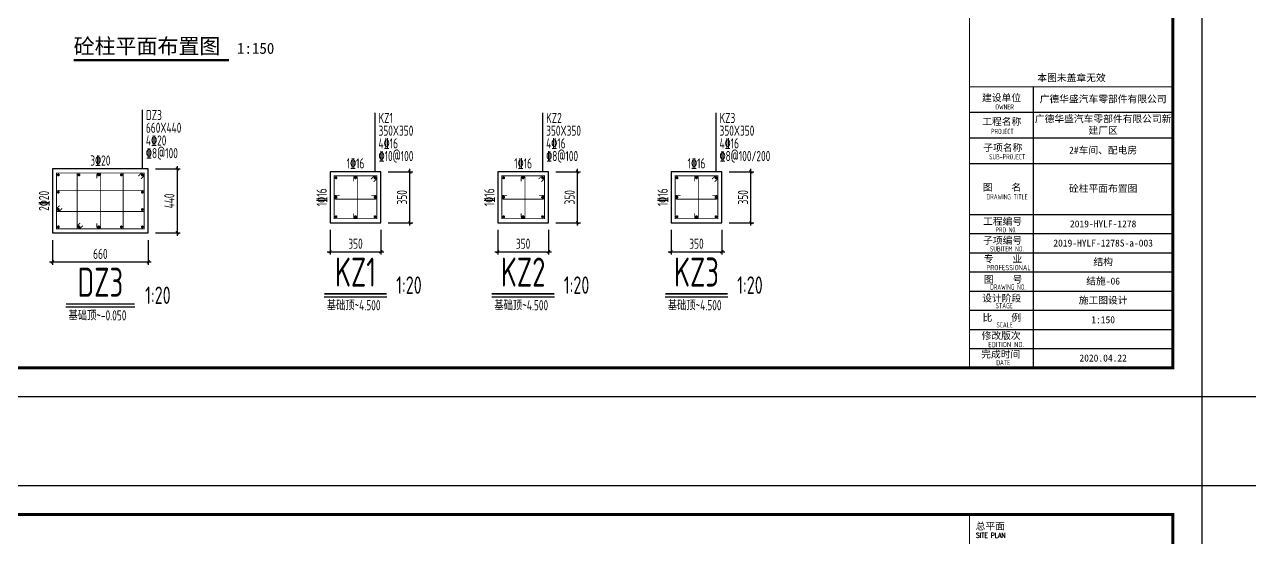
# Model space of a CAD drawing. Header units: millimetres. Extents: x 4533265 to 4958735, y 18976699 to 19555898.
# Drawn here: x 4595898 to 4659140, y 19264263 to 19290756 of the extents above; entities that cross this region are included whole.
import ezdxf
from ezdxf.enums import TextEntityAlignment as Align

# ---------------------------------------------------------------- set-up
doc = ezdxf.new("R2010")
doc.units = ezdxf.units.MM
doc.header["$LTSCALE"] = 1000
doc.header["$MEASUREMENT"] = 0
doc.layers.get('Defpoints').update_dxf_attribs({"color": 1})
for name, color, linetype in [('3T_WOOD', 21, 'Continuous'), ('COLU_DE', 7, 'Continuous'), ('COLU_DE_DIM', 3, 'Continuous'), ('COLU_DE_NUM', 7, 'Continuous'), ('COLU_DE_REIN', 1, 'Continuous'), ('COLU_DE_TEXT', 7, 'Continuous'), ('DIM_SYMB', 165, 'Continuous'), ('PUB_TEXT', 7, 'Continuous'), ('PUB_TITLE', 4, 'Continuous'), ('TK', 4, 'Continuous')]:
    doc.layers.add(name, color=color, linetype=linetype)
doc.styles.add('_TCH_DYN', font='')
doc.styles.add('ROMANS', font='romans', dxfattribs={"width": 0.65, "height": 231.275})
doc.styles.add('TSSD_Dimension', font='Tssdeng.shx', dxfattribs={"width": 0.7, "bigfont": 'hztxt.shx'})
doc.styles.add('TSSD_Label', font='tssdeng.shx', dxfattribs={"width": 0.7, "bigfont": 'hztxt.shx'})
doc.styles.add('TSSD_REIN', font='tssdeng.shx', dxfattribs={"width": 0.7, "bigfont": 'tssdchn.shx'})
doc.styles.add('图签宋体', font='', dxfattribs={"height": 300})
doc.styles.get('_TCH_DYN').set_extended_font_data('SimSun')
doc.styles.get('图签宋体').set_extended_font_data('NSimSun')
doc.dimstyles.new('TSSD_20_150', dxfattribs={"dimtxt": 525, "dimasz": 150, "dimexe": 150, "dimexo": 375, "dimgap": 150, "dimtad": 1, "dimdec": 0, "dimlfac": 0.133333, "dimzin": 0, "dimdsep": 46, "dimtxsty": 'TSSD_Dimension', "dimblk": 'ARCHTICK', "dimblk1": 'ARCHTICK', "dimblk2": 'ARCHTICK', "dimcen": 0, "dimdle": 150, "dimclrt": 7, "dimadec": 0, "dimazin": 0, "dimtfac": 1, "dimtdec": 0, "dimtix": 1, "dimtmove": 2, "dimatfit": 3, "dimfxl": 0, "dimtolj": 1, "dimtzin": 0, "dimarcsym": 0})

# ---------------------------------------------------------------- blocks, each defined once
blk = doc.blocks.new('GeYuanFrame_65735370', base_point=(18.76, 4.34))
at = {"layer": 'TK'}
blk.add_line((43.76, 414.34), (602.76, 414.34), dxfattribs=at)
blk.add_lwpolyline([(18.76, 424.34), (612.76, 424.34), (612.76, 4.34), (18.76, 4.34), (18.76, 424.34)], dxfattribs=at)
at = {"layer": 'TK', "const_width": 1}
blk.add_lwpolyline([(602.76, 414.34), (43.76, 414.34), (43.76, 14.34), (602.76, 14.34)], close=True, dxfattribs=at)
at = {"layer": 'TK', "const_width": 0.4}
blk.add_lwpolyline([(532.76, 414.34), (532.76, 14.34)], dxfattribs=at)
at = {"layer": 'TK', "style": '图签宋体'}
blk.add_text('总平面', height=2.4, dxfattribs=at).set_placement((534.9, 409.1))
at = {"layer": 'TK', "style": 'ROMANS', "width": 0.76}
blk.add_text('SITE PLAN', height=1.697, dxfattribs=at).set_placement((535.02, 406.31))
blk = doc.blocks.new('GeYuanFrame_02527031', base_point=(18.76, 4.34))
at = {"layer": 'PUB_TITLE'}
blk.add_lwpolyline([(628.76, 14.34), (628.76, 111.14)], dxfattribs=at)
at = {"layer": 'TK'}
for p, q in [((606.76, 102.34), (676.76, 102.34)), ((606.76, 93.54), (676.76, 93.54)), ((606.76, 84.74), (628.76, 84.74)), ((606.76, 84.74), (676.76, 84.74)), ((606.76, 67.18), (676.76, 67.18)), ((606.76, 67.14), (676.76, 67.14)), ((606.76, 60.58), (676.76, 60.58)), ((606.76, 53.98), (676.76, 53.98)), ((606.76, 47.38), (676.76, 47.38)), ((606.76, 40.78), (676.76, 40.78)), ((606.76, 34.18), (676.76, 34.18)), ((606.76, 27.58), (676.76, 27.58)), ((606.76, 20.98), (676.76, 20.98)), ((606.76, 14.34), (676.76, 14.34))]:
    blk.add_line(p, q, dxfattribs=at)
blk.add_lwpolyline([(18.76, 424.34), (686.76, 424.34), (686.76, 4.34), (18.76, 4.34), (18.76, 424.34)], dxfattribs=at)
at = {"layer": 'TK', "const_width": 1}
blk.add_lwpolyline([(676.76, 414.34), (43.76, 414.34), (43.76, 14.34), (676.76, 14.34)], close=True, dxfattribs=at)
at = {"layer": 'TK'}
for points, const_width in [([(606.76, 414.34), (606.76, 14.34)], 0.4), ([(606.76, 111.14), (676.76, 111.14)], 0.35), ([(606.76, 67.18), (676.76, 67.18)], 0.35)]:
    blk.add_lwpolyline(points, dxfattribs=dict(at, const_width=const_width))
at = {"layer": 'TK', "style": '图签宋体'}
for s, p in [('本图未盖章无效', (630.1, 113.01)), ('建设单位', (611.06, 106.14)), ('工程名称', (611.14, 97.93)), ('子项名称', (611.52, 88.95)), ('图    名', (611.3, 75.3)), ('工程编号', (611.44, 63.58)), ('子项编号', (611.44, 57)), ('专    业', (611.68, 50.69)), ('图    号', (611.69, 43.58)), ('设计阶段', (611.12, 37.12)), ('比    例', (611.26, 30.44)), ('修改版次', (610.91, 24.22)), ('完成时间', (610.79, 17.83))]:
    blk.add_text(s, height=2.4, dxfattribs=at).set_placement(p)
at = {"layer": 'TK', "style": 'TSSD_REIN'}
for s, width, p in [('OWNER', 0.7, (615.65, 103.29)), ('PROJECT', 0.7, (614.19, 94.83)), ('SUB-PROJECT', 0.7, (613.53, 86.11)), ('DRAWING TITLE', 0.7, (612.64, 72.34)), ('PRO N0.', 0.7, (615.68, 60.96)), ('SUBITEM NO.', 0.7, (613.82, 54.39)), ('PROFESSIONAL', 0.8, (612.55, 47.95)), ('DRAWING NO.', 0.7, (613.86, 41.26)), ('STAGE', 0.7, (615.76, 34.84)), ('SCALE', 0.7, (616.05, 28.23)), ('EDITION NO.', 0.8, (613.2, 21.45)), ('DATE', 0.7, (616, 15.26))]:
    blk.add_text(s, height=1.8, dxfattribs=dict(at, width=width)).set_placement(p)
at = {"layer": 'TK', "char_height": 2.4, "width": 48, "attachment_point": 5, "style": '图签宋体'}
for s, insert in [('广德华盛汽车零部件有限公司', (652.76, 106.74)), ('广德华盛汽车零部件有限公司新建厂区', (652.76, 97.94)), ('2#车间、配电房', (652.76, 89.14)), ('砼柱平面布置图', (652.76, 75.94)), ('2019-HYLF-1278', (652.76, 63.88)), ('2019-HYLF-1278S-a-003', (652.76, 57.28)), ('结构', (652.76, 50.68)), ('结施-06', (652.76, 44.08)), ('施工图设计', (652.76, 37.48)), ('1:150', (652.76, 30.88)), ('2020.04.22', (652.76, 17.69))]:
    blk.add_mtext(s, dxfattribs=dict(at, insert=insert))
blk = doc.blocks.new('_ArchTick')
at = {"color": 0, "linetype": 'ByBlock', "const_width": 0.4}
blk.add_lwpolyline([(-0.5, -0.5), (0.5, 0.5)], dxfattribs=at)
blk = doc.blocks.new('*D244')
at = {"layer": 'COLU_DE_DIM', "color": 0, "lineweight": -2}
for p, q in [((4603789, 19279848), (4603789, 19283448)), ((4602664, 19283298), (4603939, 19283298)), ((4602664, 19279998), (4603939, 19279998))]:
    blk.add_line(p, q, dxfattribs=at)
at = {"layer": 'Defpoints', "color": 0}
for p in [(4602289, 19283298), (4603789, 19283298), (4602289, 19279998)]:
    blk.add_point(p, dxfattribs=at)
at = {"layer": 'COLU_DE_DIM', "color": 0, "lineweight": -2, "xscale": 150, "yscale": 150, "zscale": 150}
for p, rotation in [((4603789, 19283298), 90), ((4603789, 19279998), 270)]:
    blk.add_blockref('_ArchTick', p, dxfattribs=dict(at, rotation=rotation))
at = {"layer": 'COLU_DE_DIM', "color": 7, "insert": (4603376, 19281648), "char_height": 525, "attachment_point": 5, "rotation": 90, "style": 'TSSD_Dimension'}
blk.add_mtext('\\A1;440', dxfattribs=at)
blk = doc.blocks.new('*D245')
at = {"layer": 'COLU_DE_DIM', "color": 0, "lineweight": -2}
for p, q in [((4597339, 19279623), (4597339, 19278348)), ((4602289, 19279623), (4602289, 19278348)), ((4597189, 19278498), (4602439, 19278498))]:
    blk.add_line(p, q, dxfattribs=at)
at = {"layer": 'Defpoints', "color": 0}
for p in [(4597339, 19279998), (4602289, 19279998), (4602289, 19278498)]:
    blk.add_point(p, dxfattribs=at)
at = {"layer": 'COLU_DE_DIM', "color": 0, "lineweight": -2, "xscale": 150, "yscale": 150, "zscale": 150, "rotation": 180}
blk.add_blockref('_ArchTick', (4597339, 19278498), dxfattribs=at)
at = {"layer": 'COLU_DE_DIM', "color": 0, "lineweight": -2, "xscale": 150, "yscale": 150, "zscale": 150}
blk.add_blockref('_ArchTick', (4602289, 19278498), dxfattribs=at)
at = {"layer": 'COLU_DE_DIM', "color": 7, "insert": (4599814, 19278910), "char_height": 525, "attachment_point": 5, "style": 'TSSD_Dimension'}
blk.add_mtext('\\A1;660', dxfattribs=at)
blk = doc.blocks.new('*D246')
at = {"layer": 'COLU_DE_DIM', "color": 0, "lineweight": -2}
for p, q in [((4614674, 19283147), (4615949, 19283147)), ((4615799, 19280372), (4615799, 19283297)), ((4614674, 19280522), (4615949, 19280522))]:
    blk.add_line(p, q, dxfattribs=at)
at = {"layer": 'Defpoints', "color": 0}
for p in [(4614299, 19283147), (4615799, 19283147), (4614299, 19280522)]:
    blk.add_point(p, dxfattribs=at)
at = {"layer": 'COLU_DE_DIM', "color": 0, "lineweight": -2, "xscale": 150, "yscale": 150, "zscale": 150}
for p, rotation in [((4615799, 19283147), 90), ((4615799, 19280522), 270)]:
    blk.add_blockref('_ArchTick', p, dxfattribs=dict(at, rotation=rotation))
at = {"layer": 'COLU_DE_DIM', "color": 7, "insert": (4615386, 19281834), "char_height": 525, "attachment_point": 5, "rotation": 90, "style": 'TSSD_Dimension'}
blk.add_mtext('\\A1;350', dxfattribs=at)
blk = doc.blocks.new('*D247')
at = {"layer": 'COLU_DE_DIM', "color": 0, "lineweight": -2}
for p, q in [((4611674, 19280147), (4611674, 19278872)), ((4614299, 19280147), (4614299, 19278872)), ((4611524, 19279022), (4614449, 19279022))]:
    blk.add_line(p, q, dxfattribs=at)
at = {"layer": 'Defpoints', "color": 0}
for p in [(4611674, 19280522), (4614299, 19280522), (4614299, 19279022)]:
    blk.add_point(p, dxfattribs=at)
at = {"layer": 'COLU_DE_DIM', "color": 0, "lineweight": -2, "xscale": 150, "yscale": 150, "zscale": 150, "rotation": 180}
blk.add_blockref('_ArchTick', (4611674, 19279022), dxfattribs=at)
at = {"layer": 'COLU_DE_DIM', "color": 0, "lineweight": -2, "xscale": 150, "yscale": 150, "zscale": 150}
blk.add_blockref('_ArchTick', (4614299, 19279022), dxfattribs=at)
at = {"layer": 'COLU_DE_DIM', "color": 7, "insert": (4612986, 19279434), "char_height": 525, "attachment_point": 5, "style": 'TSSD_Dimension'}
blk.add_mtext('\\A1;350', dxfattribs=at)
blk = doc.blocks.new('*D248')
at = {"layer": 'COLU_DE_DIM', "color": 0, "lineweight": -2}
for p, q in [((4623327, 19283147), (4624602, 19283147)), ((4624452, 19280372), (4624452, 19283297)), ((4623327, 19280522), (4624602, 19280522))]:
    blk.add_line(p, q, dxfattribs=at)
at = {"layer": 'Defpoints', "color": 0}
for p in [(4622952, 19283147), (4624452, 19283147), (4622952, 19280522)]:
    blk.add_point(p, dxfattribs=at)
at = {"layer": 'COLU_DE_DIM', "color": 0, "lineweight": -2, "xscale": 150, "yscale": 150, "zscale": 150}
for p, rotation in [((4624452, 19283147), 90), ((4624452, 19280522), 270)]:
    blk.add_blockref('_ArchTick', p, dxfattribs=dict(at, rotation=rotation))
at = {"layer": 'COLU_DE_DIM', "color": 7, "insert": (4624040, 19281834), "char_height": 525, "attachment_point": 5, "rotation": 90, "style": 'TSSD_Dimension'}
blk.add_mtext('\\A1;350', dxfattribs=at)
blk = doc.blocks.new('*D249')
at = {"layer": 'COLU_DE_DIM', "color": 0, "lineweight": -2}
for p, q in [((4620327, 19280147), (4620327, 19278872)), ((4622952, 19280147), (4622952, 19278872)), ((4620177, 19279022), (4623102, 19279022))]:
    blk.add_line(p, q, dxfattribs=at)
at = {"layer": 'Defpoints', "color": 0}
for p in [(4620327, 19280522), (4622952, 19280522), (4622952, 19279022)]:
    blk.add_point(p, dxfattribs=at)
at = {"layer": 'COLU_DE_DIM', "color": 0, "lineweight": -2, "xscale": 150, "yscale": 150, "zscale": 150, "rotation": 180}
blk.add_blockref('_ArchTick', (4620327, 19279022), dxfattribs=at)
at = {"layer": 'COLU_DE_DIM', "color": 0, "lineweight": -2, "xscale": 150, "yscale": 150, "zscale": 150}
blk.add_blockref('_ArchTick', (4622952, 19279022), dxfattribs=at)
at = {"layer": 'COLU_DE_DIM', "color": 7, "insert": (4621640, 19279434), "char_height": 525, "attachment_point": 5, "style": 'TSSD_Dimension'}
blk.add_mtext('\\A1;350', dxfattribs=at)
blk = doc.blocks.new('*D250')
at = {"layer": 'COLU_DE_DIM', "color": 0, "lineweight": -2}
for p, q in [((4632278, 19283147), (4633553, 19283147)), ((4633403, 19280372), (4633403, 19283297)), ((4632278, 19280522), (4633553, 19280522))]:
    blk.add_line(p, q, dxfattribs=at)
at = {"layer": 'Defpoints', "color": 0}
for p in [(4631903, 19283147), (4633403, 19283147), (4631903, 19280522)]:
    blk.add_point(p, dxfattribs=at)
at = {"layer": 'COLU_DE_DIM', "color": 0, "lineweight": -2, "xscale": 150, "yscale": 150, "zscale": 150}
for p, rotation in [((4633403, 19283147), 90), ((4633403, 19280522), 270)]:
    blk.add_blockref('_ArchTick', p, dxfattribs=dict(at, rotation=rotation))
at = {"layer": 'COLU_DE_DIM', "color": 7, "insert": (4632990, 19281834), "char_height": 525, "attachment_point": 5, "rotation": 90, "style": 'TSSD_Dimension'}
blk.add_mtext('\\A1;350', dxfattribs=at)
blk = doc.blocks.new('*D251')
at = {"layer": 'COLU_DE_DIM', "color": 0, "lineweight": -2}
for p, q in [((4629278, 19280147), (4629278, 19278872)), ((4631903, 19280147), (4631903, 19278872)), ((4629128, 19279022), (4632053, 19279022))]:
    blk.add_line(p, q, dxfattribs=at)
at = {"layer": 'Defpoints', "color": 0}
for p in [(4629278, 19280522), (4631903, 19280522), (4631903, 19279022)]:
    blk.add_point(p, dxfattribs=at)
at = {"layer": 'COLU_DE_DIM', "color": 0, "lineweight": -2, "xscale": 150, "yscale": 150, "zscale": 150, "rotation": 180}
blk.add_blockref('_ArchTick', (4629278, 19279022), dxfattribs=at)
at = {"layer": 'COLU_DE_DIM', "color": 0, "lineweight": -2, "xscale": 150, "yscale": 150, "zscale": 150}
blk.add_blockref('_ArchTick', (4631903, 19279022), dxfattribs=at)
at = {"layer": 'COLU_DE_DIM', "color": 7, "insert": (4630590, 19279434), "char_height": 525, "attachment_point": 5, "style": 'TSSD_Dimension'}
blk.add_mtext('\\A1;350', dxfattribs=at)

msp = doc.modelspace()

# ---------------------------------------------------------------- linework, layer by layer
at = {"layer": '3T_WOOD'}
msp.add_lwpolyline([(4656684.4, 19266956.8), (4662773.6, 19266956.8), (4662773.6, 19271524.9), (4656684.4, 19271524.9)], close=True, dxfattribs=at)
at = {"layer": 'COLU_DE'}
for points in [[(4602289, 19283297.5), (4597339, 19283297.5), (4597339, 19279997.5), (4602289, 19279997.5)], [(4614298.6, 19283146.8), (4611673.6, 19283146.8), (4611673.6, 19280521.8), (4614298.6, 19280521.8)], [(4622952.1, 19283146.8), (4620327.1, 19283146.8), (4620327.1, 19280521.8), (4622952.1, 19280521.8)], [(4631902.9, 19283146.8), (4629277.9, 19283146.8), (4629277.9, 19280521.8), (4631902.9, 19280521.8)]]:
    msp.add_lwpolyline(points, close=True, dxfattribs=at)
at = {"layer": 'COLU_DE_NUM'}
for p, q in [((4611370.7, 19276696.8), (4614601.5, 19276696.8)), ((4620024.2, 19276696.8), (4623255, 19276696.8)), ((4628975, 19276696.8), (4632205.8, 19276696.8)), ((4598037.1, 19276172.5), (4601590.9, 19276172.5))]:
    msp.add_line(p, q, dxfattribs=at)
at = {"layer": 'COLU_DE_NUM', "const_width": 75}
for points in [[(4611370.7, 19276846.8), (4614601.5, 19276846.8)], [(4620024.2, 19276846.8), (4623255, 19276846.8)], [(4628975, 19276846.8), (4632205.8, 19276846.8)], [(4598037.1, 19276322.5), (4601590.9, 19276322.5)]]:
    msp.add_lwpolyline(points, dxfattribs=at)
at = {"layer": 'COLU_DE_REIN', "const_width": 45}
for points in [[(4601914.9, 19282785.6), (4602079, 19282949.6), (4602079, 19283087.5), (4597549, 19283087.5), (4597549, 19280207.5), (4602079, 19280207.5), (4602079, 19283087.5), (4601941.1, 19283087.5), (4601777, 19282923.5)], [(4598771.1, 19280501.2), (4598615.2, 19280345.4), (4598615.2, 19280207.5), (4600995.2, 19280207.5), (4600995.2, 19283087.5), (4598615.2, 19283087.5), (4598615.2, 19280207.5), (4598753.1, 19280207.5), (4598909, 19280363.4)], [(4613924.5, 19282634.8), (4614088.6, 19282798.9), (4614088.6, 19282936.8), (4611883.6, 19282936.8), (4611883.6, 19280731.8), (4614088.6, 19280731.8), (4614088.6, 19282936.8), (4613950.7, 19282936.8), (4613786.6, 19282772.7)], [(4622578, 19282634.8), (4622742.1, 19282798.9), (4622742.1, 19282936.8), (4620537.1, 19282936.8), (4620537.1, 19280731.8), (4622742.1, 19280731.8), (4622742.1, 19282936.8), (4622604.2, 19282936.8), (4622440.1, 19282772.7)], [(4631528.8, 19282634.8), (4631692.9, 19282798.9), (4631692.9, 19282936.8), (4629487.9, 19282936.8), (4629487.9, 19280731.8), (4631692.9, 19280731.8), (4631692.9, 19282936.8), (4631555, 19282936.8), (4631391, 19282772.7)], [(4597704.8, 19281396.2), (4597549, 19281240.4), (4597549, 19281102.5), (4602079, 19281102.5), (4602079, 19282192.5), (4597549, 19282192.5), (4597549, 19281102.5), (4597686.9, 19281102.5), (4597842.7, 19281258.4)]]:
    msp.add_lwpolyline(points, dxfattribs=at)
at = {"layer": 'COLU_DE_REIN', "const_width": 75}
for points in [[(4597609, 19282990, 1), (4597684, 19282990, 1)], [(4598675.2, 19282990, 1), (4598750.2, 19282990, 1)], [(4599695.3, 19282990, 1), (4599770.3, 19282990, 1)], [(4600860.2, 19282990, 1), (4600935.2, 19282990, 1)], [(4601944, 19282990, 1), (4602019, 19282990, 1)], [(4611943.6, 19282839.3, 1), (4612018.6, 19282839.3, 1)], [(4612948.6, 19282839.3, 1), (4613023.6, 19282839.3, 1)], [(4613953.6, 19282839.3, 1), (4614028.6, 19282839.3, 1)], [(4620597.1, 19282839.3, 1), (4620672.1, 19282839.3, 1)], [(4621602.1, 19282839.3, 1), (4621677.1, 19282839.3, 1)], [(4622607.1, 19282839.3, 1), (4622682.1, 19282839.3, 1)], [(4629547.9, 19282839.3, 1), (4629622.9, 19282839.3, 1)], [(4630552.9, 19282839.3, 1), (4630627.9, 19282839.3, 1)], [(4631557.9, 19282839.3, 1), (4631632.9, 19282839.3, 1)], [(4597609, 19282095, 1), (4597684, 19282095, 1)], [(4601944, 19282095, 1), (4602019, 19282095, 1)], [(4611943.6, 19281834.3, 1), (4612018.6, 19281834.3, 1)], [(4613953.6, 19281834.3, 1), (4614028.6, 19281834.3, 1)], [(4620597.1, 19281834.3, 1), (4620672.1, 19281834.3, 1)], [(4622607.1, 19281834.3, 1), (4622682.1, 19281834.3, 1)], [(4629547.9, 19281834.3, 1), (4629622.9, 19281834.3, 1)], [(4631557.9, 19281834.3, 1), (4631632.9, 19281834.3, 1)], [(4597609, 19281200, 1), (4597684, 19281200, 1)], [(4601944, 19281200, 1), (4602019, 19281200, 1)], [(4611943.6, 19280829.3, 1), (4612018.6, 19280829.3, 1)], [(4612948.6, 19280829.3, 1), (4613023.6, 19280829.3, 1)], [(4613953.6, 19280829.3, 1), (4614028.6, 19280829.3, 1)], [(4620597.1, 19280829.3, 1), (4620672.1, 19280829.3, 1)], [(4621602.1, 19280829.3, 1), (4621677.1, 19280829.3, 1)], [(4622607.1, 19280829.3, 1), (4622682.1, 19280829.3, 1)], [(4629547.9, 19280829.3, 1), (4629622.9, 19280829.3, 1)], [(4630552.9, 19280829.3, 1), (4630627.9, 19280829.3, 1)], [(4631557.9, 19280829.3, 1), (4631632.9, 19280829.3, 1)], [(4597609, 19280305, 1), (4597684, 19280305, 1)], [(4598675.2, 19280305, 1), (4598750.2, 19280305, 1)], [(4599695.3, 19280305, 1), (4599770.3, 19280305, 1)], [(4600860.2, 19280305, 1), (4600935.2, 19280305, 1)], [(4601944, 19280305, 1), (4602019, 19280305, 1)]]:
    msp.add_lwpolyline(points, format="xyb", close=True, dxfattribs=at)
at = {"layer": 'COLU_DE_REIN', "const_width": 45}
for points in [[(4599635.3, 19282810), (4599635.3, 19282990, -1), (4599830.3, 19282990), (4599830.3, 19280305, -1), (4599635.3, 19280305), (4599635.3, 19280485)], [(4612888.6, 19282659.3), (4612888.6, 19282839.3, -1), (4613083.6, 19282839.3), (4613083.6, 19280829.3, -1), (4612888.6, 19280829.3), (4612888.6, 19281009.3)], [(4621542.1, 19282659.3), (4621542.1, 19282839.3, -1), (4621737.1, 19282839.3), (4621737.1, 19280829.3, -1), (4621542.1, 19280829.3), (4621542.1, 19281009.3)], [(4630492.9, 19282659.3), (4630492.9, 19282839.3, -1), (4630687.9, 19282839.3), (4630687.9, 19280829.3, -1), (4630492.9, 19280829.3), (4630492.9, 19281009.3)], [(4613811.1, 19281931.8), (4613991.1, 19281931.8, -1), (4613991.1, 19281736.8), (4611981.1, 19281736.8, -1), (4611981.1, 19281931.8), (4612161.1, 19281931.8)], [(4622464.6, 19281931.8), (4622644.6, 19281931.8, -1), (4622644.6, 19281736.8), (4620634.6, 19281736.8, -1), (4620634.6, 19281931.8), (4620814.6, 19281931.8)], [(4631415.4, 19281931.8), (4631595.4, 19281931.8, -1), (4631595.4, 19281736.8), (4629585.4, 19281736.8, -1), (4629585.4, 19281931.8), (4629765.4, 19281931.8)]]:
    msp.add_lwpolyline(points, format="xyb", dxfattribs=at)
at = {"layer": 'COLU_DE_TEXT'}
for p, q in [((4601989, 19283297.5), (4601989, 19286342.5)), ((4613998.6, 19283146.8), (4613998.6, 19286191.8)), ((4622652.1, 19283146.8), (4622652.1, 19286191.8)), ((4631602.9, 19283146.8), (4631602.9, 19286191.8))]:
    msp.add_line(p, q, dxfattribs=at)
at = {"layer": 'DIM_SYMB', "const_width": 105}
msp.add_lwpolyline([(4598436.8, 19288913.4), (4606448.7, 19288913.4)], dxfattribs=at)

# ---------------------------------------------------------------- block references
at = {"layer": '3T_WOOD', "xscale": 150, "yscale": 150, "zscale": 150}
for name, p in [('GeYuanFrame_02527031', (4556484.4, 19271524.9)), ('GeYuanFrame_65735370', (4567584.4, 19203956.8))]:
    msp.add_blockref(name, p, dxfattribs=at)

# ---------------------------------------------------------------- texts
at = {"layer": 'COLU_DE_NUM', "style": 'TSSD_Label', "width": 0.7}
for s, p in [('KZ1', (4612986.1, 19277971.8)), ('KZ2', (4621639.6, 19277971.8)), ('KZ3', (4630590.4, 19277971.8)), ('DZ3', (4599814, 19277447.5))]:
    msp.add_text(s, height=1500, dxfattribs=at).set_placement(p, align=Align.MIDDLE)
for p in [(4615086.1, 19276846.8), (4623739.6, 19276846.8), (4632690.4, 19276846.8), (4602124, 19276322.5)]:
    msp.add_text('1:20', height=900, dxfattribs=at).set_placement(p)
at = {"layer": 'COLU_DE_TEXT', "style": 'TSSD_REIN', "width": 0.7}
for s, p in [('DZ3', (4602164, 19285817.5)), ('KZ1', (4614173.6, 19285666.8)), ('KZ2', (4622827.1, 19285666.8)), ('KZ3', (4631777.9, 19285666.8)), ('660X440', (4602164, 19285161.3)), ('350X350', (4614173.6, 19285010.5)), ('350X350', (4622827.1, 19285010.5)), ('350X350', (4631777.9, 19285010.5)), ('4\x8420', (4602164, 19284505)), ('4\x8416', (4614173.6, 19284354.3)), ('4\x8416', (4622827.1, 19284354.3)), ('4\x8416', (4631777.9, 19284354.3)), ('\x848@100', (4602164, 19283848.8)), ('\x8410@100', (4614173.6, 19283698)), ('\x848@100', (4622827.1, 19283698)), ('\x848@100/200', (4631777.9, 19283698)), ('基础顶~4.500', (4611503.4, 19275995.9)), ('基础顶~4.500', (4620156.9, 19275995.9)), ('基础顶~4.500', (4629107.7, 19275995.9)), ('基础顶~-0.050', (4598169.8, 19275471.6))]:
    msp.add_text(s, height=525, dxfattribs=at).set_placement(p)
for s, p in [('3\x8420', (4599814, 19283733.3)), ('1\x8416', (4612986.1, 19283582.5)), ('1\x8416', (4621639.6, 19283582.5)), ('1\x8416', (4630590.4, 19283582.5))]:
    msp.add_text(s, height=525, dxfattribs=at).set_placement(p, align=Align.MIDDLE)
for s, p in [('2\x8420', (4596903.2, 19281647.5)), ('1\x8416', (4611237.8, 19281834.3)), ('1\x8416', (4619891.3, 19281834.3)), ('1\x8416', (4628842.2, 19281834.3))]:
    msp.add_text(s, height=525, rotation=90, dxfattribs=at).set_placement(p, align=Align.MIDDLE)
at = {"layer": 'PUB_TEXT', "style": '_TCH_DYN'}
for s, height, p in [('砼柱平面布置图', 793.04, (4598436.8, 19289243)), ('1:150', 566.46, (4606868.7, 19289243))]:
    msp.add_text(s, height=height, dxfattribs=at).set_placement(p)

# ---------------------------------------------------------------- dimensions: what is measured, and where the dimension line sits
at = {"layer": 'COLU_DE_DIM'}
for p1, p2, picture, middle in [((4602289, 19279997.5), (4602289, 19283297.5), '*D244', (4603376.5, 19281647.5)), ((4614298.6, 19280521.8), (4614298.6, 19283146.8), '*D246', (4615386.1, 19281834.3)), ((4622952.1, 19280521.8), (4622952.1, 19283146.8), '*D248', (4624039.6, 19281834.3)), ((4631902.9, 19280521.8), (4631902.9, 19283146.8), '*D250', (4632990.4, 19281834.3)), ((4611673.6, 19280521.8), (4614298.6, 19280521.8), '*D247', (4612986.1, 19279434.3)), ((4620327.1, 19280521.8), (4622952.1, 19280521.8), '*D249', (4621639.6, 19279434.3)), ((4629277.9, 19280521.8), (4631902.9, 19280521.8), '*D251', (4630590.4, 19279434.3)), ((4597339, 19279997.5), (4602289, 19279997.5), '*D245', (4599814, 19278910))]:
    dim = msp.add_aligned_dim(p1=p1, p2=p2, distance=-1500, dimstyle='TSSD_20_150', dxfattribs=at)
    dim.commit()
    dim.dimension.update_dxf_attribs({"geometry": picture, "text_midpoint": middle})

doc.saveas('drawing.dxf')
